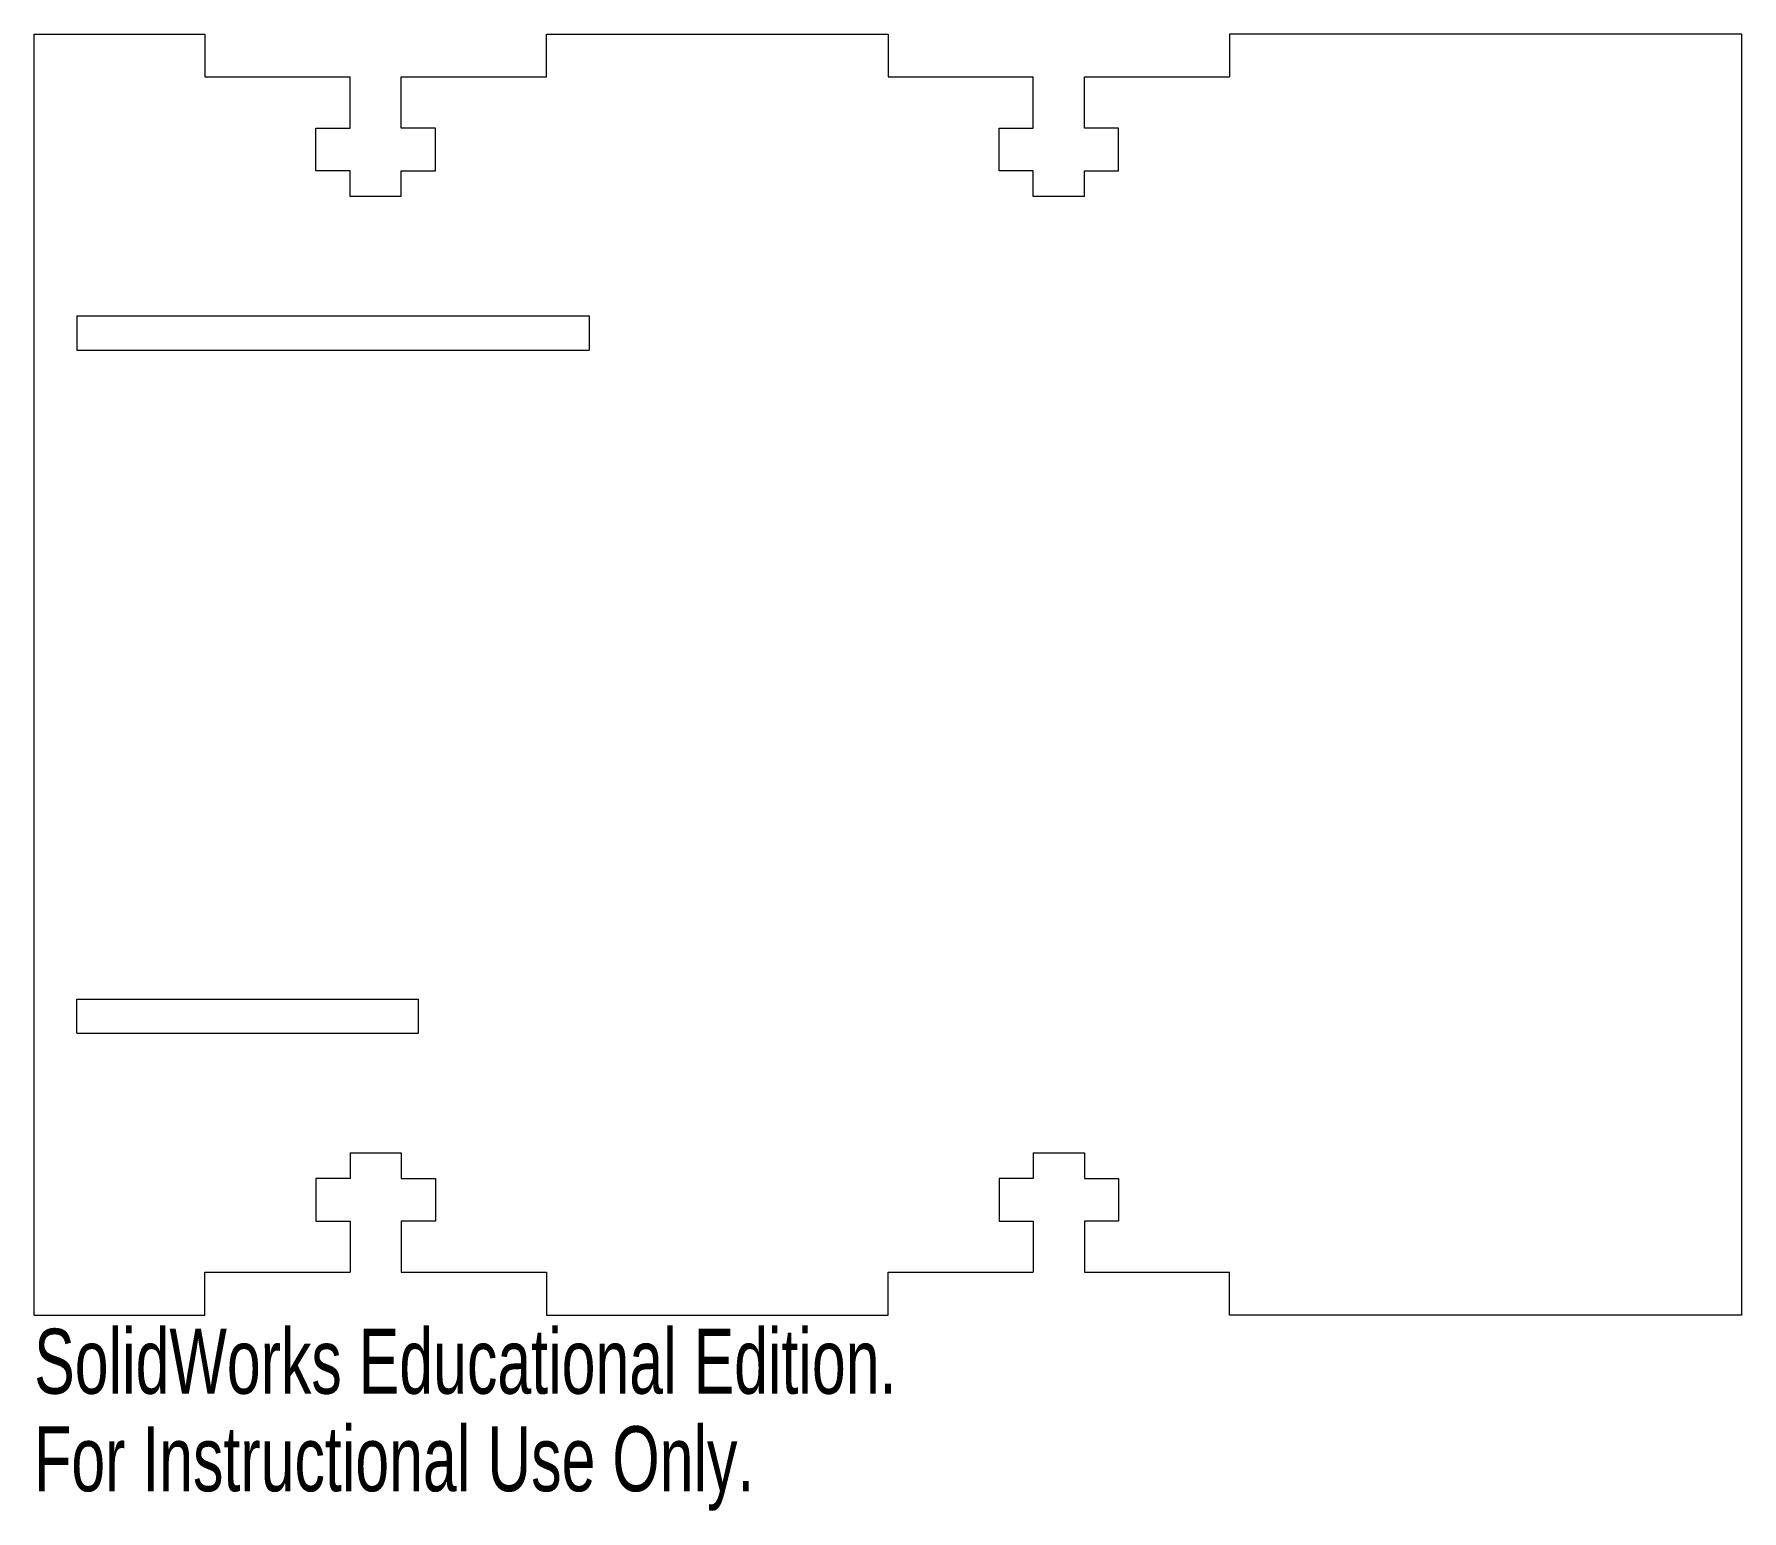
# Model space of a CAD drawing. Header units: millimetres. Extents: x -64 to 64, y -62 to 48.
import ezdxf

# ---------------------------------------------------------------- set-up
doc = ezdxf.new("R2010")
doc.units = ezdxf.units.MM
doc.styles.add('SLDTEXTSTYLE0', font='TXT', dxfattribs={"width": 0.7})

msp = doc.modelspace()

# ---------------------------------------------------------------- linework, layer by layer
at = {"color": 7, "linetype": 'Continuous', "lineweight": 15}
for p, q in [((-63.5, 47.625), (-50.8, 47.625)), ((-63.5, -47.625), (-63.5, 47.625)), ((-50.8, 47.625), (-50.8, 44.45)), ((-25.4, 47.625), (0, 47.625)), ((-25.4, 44.45), (-25.4, 47.625)), ((0, 47.625), (0, 44.45)), ((63.5, 47.625), (25.4, 47.625)), ((25.4, 47.625), (25.4, 44.45)), ((63.5, -47.625), (63.5, 47.625)), ((-50.8, 44.45), (-40.005, 44.45)), ((-40.005, 40.64), (-40.005, 44.45)), ((-36.195, 44.45), (-25.4, 44.45)), ((-36.195, 40.64), (-36.195, 44.45)), ((0, 44.45), (10.795, 44.45)), ((10.795, 40.64), (10.795, 44.45)), ((14.605, 44.45), (25.4, 44.45)), ((14.605, 40.64), (14.605, 44.45)), ((-42.545, 37.465), (-42.545, 40.64)), ((-42.545, 40.64), (-40.005, 40.64)), ((-33.655, 40.64), (-36.195, 40.64)), ((-33.655, 37.465), (-33.655, 40.64)), ((8.255, 37.465), (8.255, 40.64)), ((8.255, 40.64), (10.795, 40.64)), ((17.145, 40.64), (14.605, 40.64)), ((17.145, 37.465), (17.145, 40.64)), ((-40.005, 37.465), (-42.545, 37.465)), ((-40.005, 35.56), (-40.005, 37.465)), ((-36.195, 37.465), (-33.655, 37.465)), ((-36.195, 35.56), (-36.195, 37.465)), ((10.795, 37.465), (8.255, 37.465)), ((10.795, 35.56), (10.795, 37.465)), ((14.605, 37.465), (17.145, 37.465)), ((14.605, 35.56), (14.605, 37.465)), ((-36.195, 35.56), (-40.005, 35.56)), ((14.605, 35.56), (10.795, 35.56)), ((-60.325, 26.67), (-60.325, 24.13)), ((-60.325, 26.67), (-22.225, 26.67)), ((-22.225, 26.67), (-22.225, 24.13)), ((-60.325, 24.13), (-22.225, 24.13)), ((-60.325, -26.67), (-60.325, -24.13)), ((-60.325, -24.13), (-34.925, -24.13)), ((-34.925, -26.67), (-34.925, -24.13)), ((-60.325, -26.67), (-34.925, -26.67)), ((-40.005, -35.56), (-40.005, -37.465)), ((-40.005, -35.56), (-36.195, -35.56)), ((-36.195, -35.56), (-36.195, -37.465)), ((10.795, -35.56), (10.795, -37.465)), ((10.795, -35.56), (14.605, -35.56)), ((14.605, -35.56), (14.605, -37.465)), ((-42.545, -37.465), (-42.545, -40.64)), ((-40.005, -37.465), (-42.545, -37.465)), ((-36.195, -37.465), (-33.655, -37.465)), ((-33.655, -37.465), (-33.655, -40.64)), ((8.255, -37.465), (8.255, -40.64)), ((10.795, -37.465), (8.255, -37.465)), ((14.605, -37.465), (17.145, -37.465)), ((17.145, -37.465), (17.145, -40.64)), ((-42.545, -40.64), (-40.005, -40.64)), ((-40.005, -40.64), (-40.005, -44.45)), ((-33.655, -40.64), (-36.195, -40.64)), ((-36.195, -40.64), (-36.195, -44.45)), ((8.255, -40.64), (10.795, -40.64)), ((10.795, -40.64), (10.795, -44.45)), ((17.145, -40.64), (14.605, -40.64)), ((14.605, -40.64), (14.605, -44.45)), ((-50.8, -47.625), (-50.8, -44.45)), ((-50.8, -44.45), (-40.005, -44.45)), ((-36.195, -44.45), (-25.4, -44.45)), ((-25.4, -44.45), (-25.4, -47.625)), ((0, -47.625), (0, -44.45)), ((0, -44.45), (10.795, -44.45)), ((14.605, -44.45), (25.4, -44.45)), ((25.4, -47.625), (25.4, -44.45)), ((-63.5, -47.625), (-50.8, -47.625)), ((-25.4, -47.625), (0, -47.625)), ((63.5, -47.625), (25.4, -47.625))]:
    msp.add_line(p, q, dxfattribs=at)

# ---------------------------------------------------------------- texts
at = {"color": 7, "linetype": 'Continuous', "char_height": 4.83362, "attachment_point": 1, "style": 'SLDTEXTSTYLE0'}
for s, insert in [('SolidWorks Educational Edition.', (-63.5, -48.645)), ('For Instructional Use Only.', (-63.5, -55.895))]:
    msp.add_mtext(s, dxfattribs=dict(at, insert=insert))

doc.saveas('drawing.dxf')
